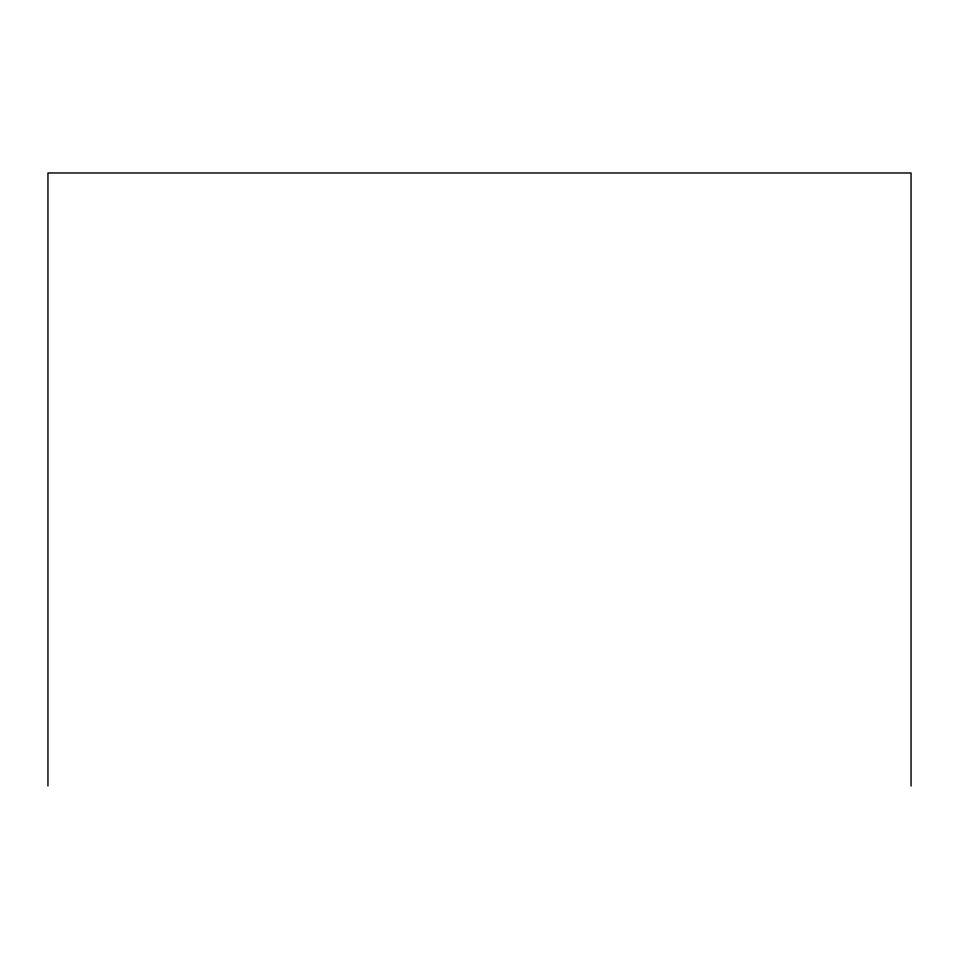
<?xml version="1.0" encoding="UTF-8"?>
<svg xmlns="http://www.w3.org/2000/svg" width="959" height="959" viewBox="0 0 959 959"><rect width="100%" height="100%" fill="white"/><g stroke="black" fill="none" stroke-linecap="round" stroke-linejoin="round"><path stroke-width="1.44" d="M911.05 786.02L911.05 172.98L47.95 172.98L47.95 786.02"/></g></svg>
